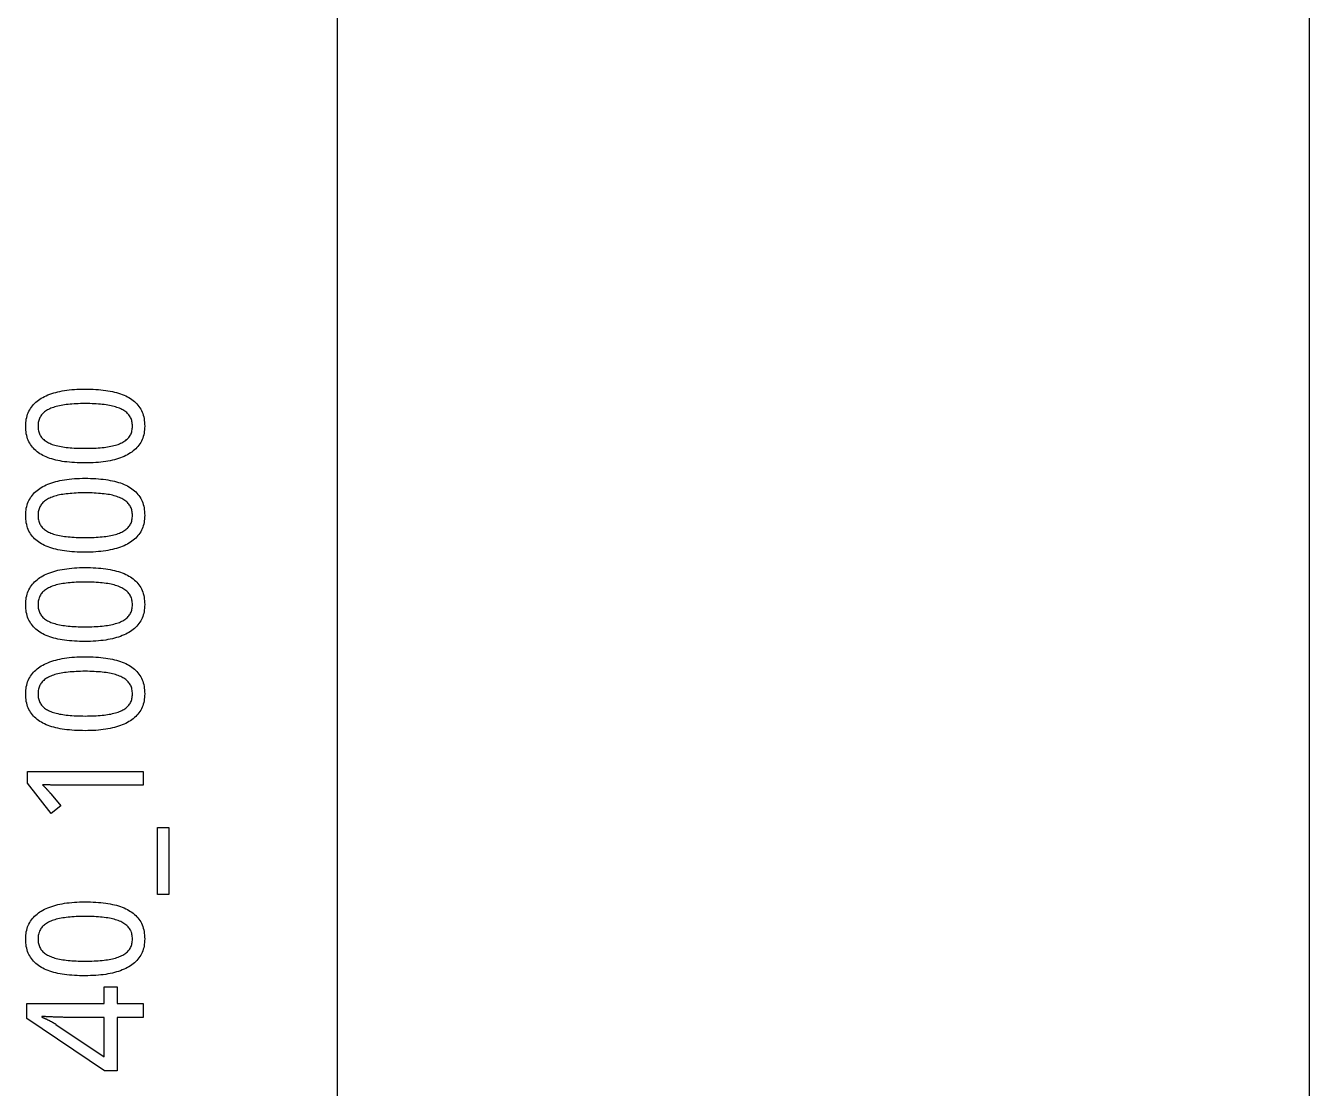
# Model space of a CAD drawing. Extents: x 5 to 45, y 13 to 189.
# Drawn here: x 8.98 to 35.4, y 123.21 to 145.08 of the extents above; entities that cross this region are included whole.
import ezdxf

# ---------------------------------------------------------------- set-up
doc = ezdxf.new("R2010")
doc.units = 0
doc.layers.get('0').update_dxf_attribs({"linetype": 'CONTINUOUS'})

msp = doc.modelspace()

# ---------------------------------------------------------------- linework, layer by layer
at = {"color": 0}
for points in [[(15.4, 169.197), (35.4, 169.197), (35.4, 119.157), (15.4, 119.157), (15.4, 169.197)], [(10.2069, 137.599), (10.2641, 137.599), (10.3197, 137.597), (10.3745, 137.595), (10.4278, 137.592), (10.48, 137.589), (10.531, 137.584), (10.5808, 137.578), (10.6293, 137.572), (10.6767, 137.565), (10.7229, 137.557), (10.7678, 137.548), (10.8112, 137.538), (10.8533, 137.528), (10.894, 137.516), (10.9333, 137.503), (10.9711, 137.489), (11.0077, 137.474), (11.0426, 137.458), (11.0764, 137.441), (11.1086, 137.423), (11.1394, 137.405), (11.1687, 137.385), (11.1967, 137.364), (11.2229, 137.342), (11.2478, 137.319), (11.2711, 137.295), (11.2931, 137.269), (11.3133, 137.243), (11.3323, 137.216), (11.3496, 137.187), (11.3653, 137.158), (11.3794, 137.127), (11.3918, 137.095), (11.4026, 137.062), (11.4118, 137.027), (11.4193, 136.991), (11.425, 136.954), (11.4291, 136.916), (11.4316, 136.877), (11.4325, 136.836), (11.4316, 136.798), (11.4291, 136.761), (11.425, 136.725), (11.4193, 136.69), (11.4118, 136.656), (11.4026, 136.623), (11.3918, 136.591), (11.3794, 136.56), (11.3653, 136.53), (11.3496, 136.501), (11.3323, 136.473), (11.3133, 136.446), (11.2931, 136.42), (11.2711, 136.395), (11.2478, 136.371), (11.2229, 136.347), (11.1967, 136.325), (11.1687, 136.304), (11.1394, 136.284), (11.1086, 136.264), (11.0764, 136.246), (11.0426, 136.229), (11.0077, 136.213), (10.9711, 136.197), (10.9333, 136.183), (10.894, 136.17), (10.8533, 136.157), (10.8112, 136.145), (10.7678, 136.134), (10.7229, 136.125), (10.6767, 136.116), (10.6293, 136.108), (10.5808, 136.101), (10.531, 136.095), (10.48, 136.09), (10.4278, 136.086), (10.3745, 136.083), (10.3197, 136.081), (10.2641, 136.079), (10.2069, 136.079), (10.15, 136.079), (10.0942, 136.081), (10.0396, 136.083), (9.98611, 136.085), (9.93386, 136.089), (9.88292, 136.094), (9.83317, 136.099), (9.78456, 136.105), (9.73719, 136.112), (9.69097, 136.12), (9.64611, 136.129), (9.60275, 136.138), (9.56071, 136.149), (9.52012, 136.161), (9.48096, 136.174), (9.44336, 136.187), (9.40707, 136.202), (9.37224, 136.218), (9.33886, 136.234), (9.30697, 136.252), (9.2761, 136.27), (9.24669, 136.29), (9.21892, 136.311), (9.19249, 136.333), (9.16775, 136.356), (9.14442, 136.38), (9.1225, 136.405), (9.10221, 136.431), (9.08333, 136.458), (9.06597, 136.486), (9.05029, 136.515), (9.03614, 136.546), (9.0236, 136.578), (9.01292, 136.611), (9.00375, 136.646), (8.99625, 136.681), (8.9904, 136.718), (8.98628, 136.756), (8.98389, 136.795), (8.98307, 136.836), (8.98389, 136.874), (8.98628, 136.911), (8.9904, 136.947), (8.99625, 136.983), (9.00375, 137.017), (9.01292, 137.05), (9.0236, 137.082), (9.03614, 137.113), (9.05029, 137.144), (9.06597, 137.173), (9.08306, 137.201), (9.10167, 137.228), (9.12169, 137.254), (9.14333, 137.279), (9.1665, 137.304), (9.19125, 137.327), (9.21733, 137.349), (9.24511, 137.371), (9.27447, 137.391), (9.30528, 137.41), (9.33724, 137.429), (9.37056, 137.446), (9.40543, 137.463), (9.44168, 137.478), (9.47944, 137.493), (9.51844, 137.507), (9.55919, 137.519), (9.60113, 137.531), (9.64458, 137.542), (9.68929, 137.552), (9.73557, 137.561), (9.78304, 137.569), (9.83165, 137.576), (9.88151, 137.582), (9.93261, 137.587), (9.98514, 137.592), (10.0387, 137.595), (10.0935, 137.597), (10.1496, 137.599), (10.2069, 137.599)], [(10.2069, 136.38), (10.2552, 136.38), (10.3021, 136.381), (10.3479, 136.382), (10.3924, 136.384), (10.4357, 136.386), (10.4777, 136.389), (10.5184, 136.392), (10.5581, 136.396), (10.5962, 136.4), (10.6334, 136.404), (10.6693, 136.41), (10.7039, 136.415), (10.7374, 136.422), (10.7696, 136.429), (10.8006, 136.436), (10.8304, 136.444), (10.8591, 136.453), (10.8865, 136.462), (10.9128, 136.472), (10.9378, 136.483), (10.9613, 136.494), (10.9836, 136.505), (11.0047, 136.518), (11.0247, 136.531), (11.0435, 136.544), (11.0612, 136.559), (11.0776, 136.574), (11.0929, 136.589), (11.1071, 136.606), (11.12, 136.623), (11.1315, 136.641), (11.1417, 136.659), (11.1507, 136.679), (11.1586, 136.699), (11.1652, 136.72), (11.1706, 136.742), (11.1749, 136.764), (11.1779, 136.787), (11.1797, 136.811), (11.1803, 136.836), (11.1797, 136.86), (11.1779, 136.884), (11.1749, 136.908), (11.1706, 136.93), (11.1652, 136.952), (11.1586, 136.973), (11.1507, 136.993), (11.1417, 137.012), (11.1315, 137.031), (11.12, 137.049), (11.1074, 137.066), (11.0935, 137.083), (11.0784, 137.099), (11.0622, 137.114), (11.0447, 137.129), (11.0261, 137.143), (11.0062, 137.156), (10.9851, 137.169), (10.9629, 137.181), (10.9393, 137.192), (10.9147, 137.203), (10.8887, 137.214), (10.8615, 137.223), (10.8331, 137.233), (10.8035, 137.241), (10.7726, 137.249), (10.7404, 137.256), (10.7071, 137.263), (10.6725, 137.268), (10.6367, 137.274), (10.5993, 137.279), (10.5605, 137.283), (10.5207, 137.287), (10.4796, 137.29), (10.4372, 137.293), (10.3936, 137.295), (10.3489, 137.297), (10.3028, 137.299), (10.2555, 137.299), (10.2069, 137.3), (10.1587, 137.299), (10.1118, 137.299), (10.066, 137.297), (10.0215, 137.295), (9.97835, 137.293), (9.93625, 137.29), (9.8954, 137.287), (9.85596, 137.283), (9.81765, 137.279), (9.78054, 137.274), (9.74474, 137.268), (9.71013, 137.263), (9.67665, 137.256), (9.64458, 137.249), (9.61376, 137.241), (9.58404, 137.233), (9.55556, 137.223), (9.52849, 137.214), (9.5025, 137.203), (9.47775, 137.192), (9.45432, 137.181), (9.43207, 137.169), (9.41097, 137.156), (9.39111, 137.143), (9.37235, 137.129), (9.35499, 137.114), (9.3386, 137.099), (9.32363, 137.083), (9.30974, 137.066), (9.2971, 137.049), (9.28569, 137.031), (9.27539, 137.012), (9.26639, 136.993), (9.25862, 136.973), (9.25196, 136.952), (9.24653, 136.93), (9.24235, 136.908), (9.23931, 136.884), (9.23753, 136.86), (9.23693, 136.836), (9.23753, 136.811), (9.23931, 136.787), (9.24235, 136.764), (9.24653, 136.742), (9.25196, 136.72), (9.25862, 136.699), (9.26639, 136.679), (9.27539, 136.659), (9.28569, 136.641), (9.2971, 136.623), (9.30974, 136.606), (9.32363, 136.589), (9.3386, 136.574), (9.35499, 136.559), (9.37235, 136.544), (9.39111, 136.531), (9.41097, 136.518), (9.43207, 136.505), (9.45432, 136.494), (9.47775, 136.483), (9.5025, 136.472), (9.52849, 136.462), (9.55556, 136.453), (9.58404, 136.444), (9.61376, 136.436), (9.64458, 136.429), (9.67665, 136.422), (9.71013, 136.415), (9.74474, 136.41), (9.78054, 136.404), (9.81765, 136.4), (9.85596, 136.396), (9.8954, 136.392), (9.93625, 136.389), (9.97835, 136.386), (10.0215, 136.384), (10.066, 136.382), (10.1118, 136.381), (10.1587, 136.38), (10.2069, 136.38)], [(10.2069, 135.763), (10.2641, 135.763), (10.3197, 135.762), (10.3745, 135.759), (10.4278, 135.756), (10.48, 135.753), (10.531, 135.748), (10.5808, 135.743), (10.6293, 135.736), (10.6767, 135.729), (10.7229, 135.721), (10.7678, 135.712), (10.8112, 135.703), (10.8533, 135.692), (10.894, 135.68), (10.9333, 135.667), (10.9711, 135.653), (11.0077, 135.638), (11.0426, 135.623), (11.0764, 135.605), (11.1086, 135.587), (11.1394, 135.569), (11.1687, 135.549), (11.1967, 135.528), (11.2229, 135.506), (11.2478, 135.483), (11.2711, 135.459), (11.2931, 135.433), (11.3133, 135.407), (11.3323, 135.38), (11.3496, 135.351), (11.3653, 135.322), (11.3794, 135.291), (11.3918, 135.259), (11.4026, 135.226), (11.4118, 135.191), (11.4193, 135.155), (11.425, 135.118), (11.4291, 135.08), (11.4316, 135.041), (11.4325, 135), (11.4316, 134.962), (11.4291, 134.925), (11.425, 134.889), (11.4193, 134.854), (11.4118, 134.82), (11.4026, 134.787), (11.3918, 134.755), (11.3794, 134.724), (11.3653, 134.694), (11.3496, 134.665), (11.3323, 134.637), (11.3133, 134.61), (11.2931, 134.584), (11.2711, 134.559), (11.2478, 134.535), (11.2229, 134.512), (11.1967, 134.489), (11.1687, 134.468), (11.1394, 134.448), (11.1086, 134.429), (11.0764, 134.41), (11.0426, 134.393), (11.0077, 134.377), (10.9711, 134.362), (10.9333, 134.347), (10.894, 134.334), (10.8533, 134.321), (10.8112, 134.309), (10.7678, 134.298), (10.7229, 134.289), (10.6767, 134.28), (10.6293, 134.272), (10.5808, 134.265), (10.531, 134.259), (10.48, 134.254), (10.4278, 134.25), (10.3745, 134.247), (10.3197, 134.245), (10.2641, 134.243), (10.2069, 134.243), (10.15, 134.243), (10.0942, 134.245), (10.0396, 134.247), (9.98611, 134.25), (9.93386, 134.253), (9.88292, 134.258), (9.83317, 134.263), (9.78456, 134.269), (9.73719, 134.276), (9.69097, 134.284), (9.64611, 134.293), (9.60275, 134.303), (9.56071, 134.313), (9.52012, 134.325), (9.48096, 134.338), (9.44336, 134.352), (9.40707, 134.366), (9.37224, 134.382), (9.33886, 134.398), (9.30697, 134.416), (9.2761, 134.434), (9.24669, 134.454), (9.21892, 134.475), (9.19249, 134.497), (9.16775, 134.52), (9.14442, 134.544), (9.1225, 134.569), (9.10221, 134.595), (9.08333, 134.622), (9.06597, 134.65), (9.05029, 134.679), (9.03614, 134.71), (9.0236, 134.742), (9.01292, 134.775), (9.00375, 134.81), (8.99625, 134.845), (8.9904, 134.882), (8.98628, 134.92), (8.98389, 134.959), (8.98307, 135), (8.98389, 135.038), (8.98628, 135.075), (8.9904, 135.112), (8.99625, 135.147), (9.00375, 135.181), (9.01292, 135.214), (9.0236, 135.246), (9.03614, 135.278), (9.05029, 135.308), (9.06597, 135.337), (9.08306, 135.365), (9.10167, 135.392), (9.12169, 135.418), (9.14333, 135.443), (9.1665, 135.468), (9.19125, 135.491), (9.21733, 135.513), (9.24511, 135.535), (9.27447, 135.555), (9.30528, 135.574), (9.33724, 135.593), (9.37056, 135.61), (9.40543, 135.627), (9.44168, 135.642), (9.47944, 135.657), (9.51844, 135.671), (9.55919, 135.683), (9.60113, 135.695), (9.64458, 135.706), (9.68929, 135.716), (9.73557, 135.725), (9.78304, 135.733), (9.83165, 135.74), (9.88151, 135.746), (9.93261, 135.751), (9.98514, 135.756), (10.0387, 135.759), (10.0935, 135.761), (10.1496, 135.763), (10.2069, 135.763)], [(10.2069, 134.544), (10.2552, 134.544), (10.3021, 134.545), (10.3479, 134.546), (10.3924, 134.548), (10.4357, 134.55), (10.4777, 134.553), (10.5184, 134.556), (10.5581, 134.56), (10.5962, 134.564), (10.6334, 134.568), (10.6693, 134.574), (10.7039, 134.579), (10.7374, 134.586), (10.7696, 134.593), (10.8006, 134.6), (10.8304, 134.608), (10.8591, 134.617), (10.8865, 134.626), (10.9128, 134.636), (10.9378, 134.647), (10.9613, 134.658), (10.9836, 134.669), (11.0047, 134.682), (11.0247, 134.695), (11.0435, 134.708), (11.0612, 134.723), (11.0776, 134.738), (11.0929, 134.753), (11.1071, 134.77), (11.12, 134.787), (11.1315, 134.805), (11.1417, 134.823), (11.1507, 134.843), (11.1586, 134.863), (11.1652, 134.884), (11.1706, 134.906), (11.1749, 134.928), (11.1779, 134.951), (11.1797, 134.975), (11.1803, 135), (11.1797, 135.025), (11.1779, 135.048), (11.1749, 135.072), (11.1706, 135.094), (11.1652, 135.116), (11.1586, 135.137), (11.1507, 135.157), (11.1417, 135.176), (11.1315, 135.195), (11.12, 135.213), (11.1074, 135.23), (11.0935, 135.247), (11.0784, 135.263), (11.0622, 135.278), (11.0447, 135.293), (11.0261, 135.307), (11.0062, 135.32), (10.9851, 135.333), (10.9629, 135.345), (10.9393, 135.356), (10.9147, 135.367), (10.8887, 135.378), (10.8615, 135.388), (10.8331, 135.397), (10.8035, 135.405), (10.7726, 135.413), (10.7404, 135.42), (10.7071, 135.427), (10.6725, 135.432), (10.6367, 135.438), (10.5993, 135.443), (10.5605, 135.447), (10.5207, 135.451), (10.4796, 135.454), (10.4372, 135.457), (10.3936, 135.46), (10.3489, 135.461), (10.3028, 135.463), (10.2555, 135.463), (10.2069, 135.464), (10.1587, 135.463), (10.1118, 135.463), (10.066, 135.461), (10.0215, 135.46), (9.97835, 135.457), (9.93625, 135.454), (9.8954, 135.451), (9.85596, 135.447), (9.81765, 135.443), (9.78054, 135.438), (9.74474, 135.432), (9.71013, 135.427), (9.67665, 135.42), (9.64458, 135.413), (9.61376, 135.405), (9.58404, 135.397), (9.55556, 135.388), (9.52849, 135.378), (9.5025, 135.367), (9.47775, 135.356), (9.45432, 135.345), (9.43207, 135.333), (9.41097, 135.32), (9.39111, 135.307), (9.37235, 135.293), (9.35499, 135.278), (9.3386, 135.263), (9.32363, 135.247), (9.30974, 135.23), (9.2971, 135.213), (9.28569, 135.195), (9.27539, 135.176), (9.26639, 135.157), (9.25862, 135.137), (9.25196, 135.116), (9.24653, 135.094), (9.24235, 135.072), (9.23931, 135.048), (9.23753, 135.025), (9.23693, 135), (9.23753, 134.975), (9.23931, 134.951), (9.24235, 134.928), (9.24653, 134.906), (9.25196, 134.884), (9.25862, 134.863), (9.26639, 134.843), (9.27539, 134.823), (9.28569, 134.805), (9.2971, 134.787), (9.30974, 134.77), (9.32363, 134.753), (9.3386, 134.738), (9.35499, 134.723), (9.37235, 134.708), (9.39111, 134.695), (9.41097, 134.682), (9.43207, 134.669), (9.45432, 134.658), (9.47775, 134.647), (9.5025, 134.636), (9.52849, 134.626), (9.55556, 134.617), (9.58404, 134.608), (9.61376, 134.6), (9.64458, 134.593), (9.67665, 134.586), (9.71013, 134.579), (9.74474, 134.574), (9.78054, 134.568), (9.81765, 134.564), (9.85596, 134.56), (9.8954, 134.556), (9.93625, 134.553), (9.97835, 134.55), (10.0215, 134.548), (10.066, 134.546), (10.1118, 134.545), (10.1587, 134.544), (10.2069, 134.544)], [(10.2069, 133.927), (10.2641, 133.927), (10.3197, 133.926), (10.3745, 133.923), (10.4278, 133.92), (10.48, 133.917), (10.531, 133.912), (10.5808, 133.907), (10.6293, 133.9), (10.6767, 133.893), (10.7229, 133.885), (10.7678, 133.876), (10.8112, 133.867), (10.8533, 133.856), (10.894, 133.844), (10.9333, 133.831), (10.9711, 133.817), (11.0077, 133.803), (11.0426, 133.787), (11.0764, 133.769), (11.1086, 133.752), (11.1394, 133.733), (11.1687, 133.713), (11.1967, 133.692), (11.2229, 133.67), (11.2478, 133.647), (11.2711, 133.623), (11.2931, 133.597), (11.3133, 133.571), (11.3323, 133.544), (11.3496, 133.515), (11.3653, 133.486), (11.3794, 133.455), (11.3918, 133.423), (11.4026, 133.39), (11.4118, 133.355), (11.4193, 133.319), (11.425, 133.282), (11.4291, 133.244), (11.4316, 133.205), (11.4325, 133.164), (11.4316, 133.126), (11.4291, 133.089), (11.425, 133.053), (11.4193, 133.018), (11.4118, 132.984), (11.4026, 132.951), (11.3918, 132.919), (11.3794, 132.888), (11.3653, 132.858), (11.3496, 132.829), (11.3323, 132.801), (11.3133, 132.774), (11.2931, 132.748), (11.2711, 132.723), (11.2478, 132.699), (11.2229, 132.676), (11.1967, 132.653), (11.1687, 132.632), (11.1394, 132.612), (11.1086, 132.593), (11.0764, 132.575), (11.0426, 132.557), (11.0077, 132.541), (10.9711, 132.526), (10.9333, 132.511), (10.894, 132.498), (10.8533, 132.485), (10.8112, 132.473), (10.7678, 132.462), (10.7229, 132.453), (10.6767, 132.444), (10.6293, 132.436), (10.5808, 132.429), (10.531, 132.423), (10.48, 132.418), (10.4278, 132.414), (10.3745, 132.411), (10.3197, 132.409), (10.2641, 132.407), (10.2069, 132.407), (10.15, 132.407), (10.0942, 132.409), (10.0396, 132.411), (9.98611, 132.414), (9.93386, 132.417), (9.88292, 132.422), (9.83317, 132.427), (9.78456, 132.433), (9.73719, 132.44), (9.69097, 132.448), (9.64611, 132.457), (9.60275, 132.467), (9.56071, 132.477), (9.52012, 132.489), (9.48096, 132.502), (9.44336, 132.516), (9.40707, 132.53), (9.37224, 132.546), (9.33886, 132.562), (9.30697, 132.58), (9.2761, 132.598), (9.24669, 132.618), (9.21892, 132.639), (9.19249, 132.661), (9.16775, 132.684), (9.14442, 132.708), (9.1225, 132.733), (9.10221, 132.759), (9.08333, 132.786), (9.06597, 132.814), (9.05029, 132.844), (9.03614, 132.874), (9.0236, 132.906), (9.01292, 132.939), (9.00375, 132.974), (8.99625, 133.009), (8.9904, 133.046), (8.98628, 133.084), (8.98389, 133.123), (8.98307, 133.164), (8.98389, 133.202), (8.98628, 133.239), (8.9904, 133.276), (8.99625, 133.311), (9.00375, 133.345), (9.01292, 133.378), (9.0236, 133.41), (9.03614, 133.442), (9.05029, 133.472), (9.06597, 133.501), (9.08306, 133.529), (9.10167, 133.556), (9.12169, 133.582), (9.14333, 133.608), (9.1665, 133.632), (9.19125, 133.655), (9.21733, 133.677), (9.24511, 133.699), (9.27447, 133.719), (9.30528, 133.738), (9.33724, 133.757), (9.37056, 133.774), (9.40543, 133.791), (9.44168, 133.806), (9.47944, 133.821), (9.51844, 133.835), (9.55919, 133.847), (9.60113, 133.859), (9.64458, 133.87), (9.68929, 133.88), (9.73557, 133.889), (9.78304, 133.897), (9.83165, 133.904), (9.88151, 133.91), (9.93261, 133.915), (9.98514, 133.92), (10.0387, 133.923), (10.0935, 133.925), (10.1496, 133.927), (10.2069, 133.927)], [(10.2069, 132.708), (10.2552, 132.708), (10.3021, 132.709), (10.3479, 132.71), (10.3924, 132.712), (10.4357, 132.714), (10.4777, 132.717), (10.5184, 132.72), (10.5581, 132.724), (10.5962, 132.728), (10.6334, 132.733), (10.6693, 132.738), (10.7039, 132.743), (10.7374, 132.75), (10.7696, 132.757), (10.8006, 132.764), (10.8304, 132.773), (10.8591, 132.781), (10.8865, 132.79), (10.9128, 132.8), (10.9378, 132.811), (10.9613, 132.822), (10.9836, 132.833), (11.0047, 132.846), (11.0247, 132.859), (11.0435, 132.873), (11.0612, 132.887), (11.0776, 132.902), (11.0929, 132.917), (11.1071, 132.934), (11.12, 132.951), (11.1315, 132.969), (11.1417, 132.987), (11.1507, 133.007), (11.1586, 133.027), (11.1652, 133.048), (11.1706, 133.07), (11.1749, 133.092), (11.1779, 133.115), (11.1797, 133.139), (11.1803, 133.164), (11.1797, 133.189), (11.1779, 133.212), (11.1749, 133.236), (11.1706, 133.258), (11.1652, 133.28), (11.1586, 133.301), (11.1507, 133.321), (11.1417, 133.34), (11.1315, 133.359), (11.12, 133.377), (11.1074, 133.394), (11.0935, 133.411), (11.0784, 133.427), (11.0622, 133.442), (11.0447, 133.457), (11.0261, 133.471), (11.0062, 133.484), (10.9851, 133.497), (10.9629, 133.509), (10.9393, 133.52), (10.9147, 133.531), (10.8887, 133.542), (10.8615, 133.552), (10.8331, 133.561), (10.8035, 133.569), (10.7726, 133.577), (10.7404, 133.584), (10.7071, 133.591), (10.6725, 133.597), (10.6367, 133.602), (10.5993, 133.607), (10.5605, 133.611), (10.5207, 133.615), (10.4796, 133.618), (10.4372, 133.621), (10.3936, 133.624), (10.3489, 133.625), (10.3028, 133.627), (10.2555, 133.627), (10.2069, 133.628), (10.1587, 133.627), (10.1118, 133.627), (10.066, 133.625), (10.0215, 133.624), (9.97835, 133.621), (9.93625, 133.618), (9.8954, 133.615), (9.85596, 133.611), (9.81765, 133.607), (9.78054, 133.602), (9.74474, 133.597), (9.71013, 133.591), (9.67665, 133.584), (9.64458, 133.577), (9.61376, 133.569), (9.58404, 133.561), (9.55556, 133.552), (9.52849, 133.542), (9.5025, 133.531), (9.47775, 133.52), (9.45432, 133.509), (9.43207, 133.497), (9.41097, 133.484), (9.39111, 133.471), (9.37235, 133.457), (9.35499, 133.442), (9.3386, 133.427), (9.32363, 133.411), (9.30974, 133.394), (9.2971, 133.377), (9.28569, 133.359), (9.27539, 133.34), (9.26639, 133.321), (9.25862, 133.301), (9.25196, 133.28), (9.24653, 133.258), (9.24235, 133.236), (9.23931, 133.212), (9.23753, 133.189), (9.23693, 133.164), (9.23753, 133.139), (9.23931, 133.115), (9.24235, 133.092), (9.24653, 133.07), (9.25196, 133.048), (9.25862, 133.027), (9.26639, 133.007), (9.27539, 132.987), (9.28569, 132.969), (9.2971, 132.951), (9.30974, 132.934), (9.32363, 132.917), (9.3386, 132.902), (9.35499, 132.887), (9.37235, 132.873), (9.39111, 132.859), (9.41097, 132.846), (9.43207, 132.833), (9.45432, 132.822), (9.47775, 132.811), (9.5025, 132.8), (9.52849, 132.79), (9.55556, 132.781), (9.58404, 132.773), (9.61376, 132.764), (9.64458, 132.757), (9.67665, 132.75), (9.71013, 132.743), (9.74474, 132.738), (9.78054, 132.733), (9.81765, 132.728), (9.85596, 132.724), (9.8954, 132.72), (9.93625, 132.717), (9.97835, 132.714), (10.0215, 132.712), (10.066, 132.71), (10.1118, 132.709), (10.1587, 132.708), (10.2069, 132.708)], [(10.2069, 132.091), (10.2641, 132.091), (10.3197, 132.09), (10.3745, 132.087), (10.4278, 132.085), (10.48, 132.081), (10.531, 132.076), (10.5808, 132.071), (10.6293, 132.064), (10.6767, 132.057), (10.7229, 132.049), (10.7678, 132.04), (10.8112, 132.031), (10.8533, 132.02), (10.894, 132.008), (10.9333, 131.995), (10.9711, 131.981), (11.0077, 131.967), (11.0426, 131.951), (11.0764, 131.934), (11.1086, 131.916), (11.1394, 131.897), (11.1687, 131.877), (11.1967, 131.856), (11.2229, 131.834), (11.2478, 131.811), (11.2711, 131.787), (11.2931, 131.762), (11.3133, 131.735), (11.3323, 131.708), (11.3496, 131.68), (11.3653, 131.65), (11.3794, 131.619), (11.3918, 131.587), (11.4026, 131.554), (11.4118, 131.519), (11.4193, 131.483), (11.425, 131.446), (11.4291, 131.408), (11.4316, 131.369), (11.4325, 131.328), (11.4316, 131.29), (11.4291, 131.253), (11.425, 131.217), (11.4193, 131.182), (11.4118, 131.148), (11.4026, 131.115), (11.3918, 131.083), (11.3794, 131.052), (11.3653, 131.022), (11.3496, 130.993), (11.3323, 130.965), (11.3133, 130.938), (11.2931, 130.912), (11.2711, 130.887), (11.2478, 130.863), (11.2229, 130.84), (11.1967, 130.818), (11.1687, 130.796), (11.1394, 130.776), (11.1086, 130.757), (11.0764, 130.739), (11.0426, 130.721), (11.0077, 130.705), (10.9711, 130.69), (10.9333, 130.675), (10.894, 130.662), (10.8533, 130.649), (10.8112, 130.637), (10.7678, 130.627), (10.7229, 130.617), (10.6767, 130.608), (10.6293, 130.6), (10.5808, 130.593), (10.531, 130.587), (10.48, 130.583), (10.4278, 130.578), (10.3745, 130.575), (10.3197, 130.573), (10.2641, 130.572), (10.2069, 130.571), (10.15, 130.572), (10.0942, 130.573), (10.0396, 130.575), (9.98611, 130.578), (9.93386, 130.581), (9.88292, 130.586), (9.83317, 130.591), (9.78456, 130.597), (9.73719, 130.604), (9.69097, 130.612), (9.64611, 130.621), (9.60275, 130.631), (9.56071, 130.642), (9.52012, 130.653), (9.48096, 130.666), (9.44336, 130.68), (9.40707, 130.694), (9.37224, 130.71), (9.33886, 130.726), (9.30697, 130.744), (9.2761, 130.762), (9.24669, 130.782), (9.21892, 130.803), (9.19249, 130.825), (9.16775, 130.848), (9.14442, 130.872), (9.1225, 130.897), (9.10221, 130.923), (9.08333, 130.95), (9.06597, 130.978), (9.05029, 131.008), (9.03614, 131.038), (9.0236, 131.07), (9.01292, 131.104), (9.00375, 131.138), (8.99625, 131.174), (8.9904, 131.21), (8.98628, 131.248), (8.98389, 131.288), (8.98307, 131.328), (8.98389, 131.366), (8.98628, 131.403), (8.9904, 131.44), (8.99625, 131.475), (9.00375, 131.509), (9.01292, 131.542), (9.0236, 131.574), (9.03614, 131.606), (9.05029, 131.636), (9.06597, 131.665), (9.08306, 131.693), (9.10167, 131.72), (9.12169, 131.746), (9.14333, 131.772), (9.1665, 131.796), (9.19125, 131.819), (9.21733, 131.842), (9.24511, 131.863), (9.27447, 131.883), (9.30528, 131.903), (9.33724, 131.921), (9.37056, 131.938), (9.40543, 131.955), (9.44168, 131.97), (9.47944, 131.985), (9.51844, 131.999), (9.55919, 132.012), (9.60113, 132.023), (9.64458, 132.034), (9.68929, 132.044), (9.73557, 132.053), (9.78304, 132.061), (9.83165, 132.068), (9.88151, 132.074), (9.93261, 132.08), (9.98514, 132.084), (10.0387, 132.087), (10.0935, 132.089), (10.1496, 132.091), (10.2069, 132.091)], [(10.2069, 130.872), (10.2552, 130.873), (10.3021, 130.873), (10.3479, 130.874), (10.3924, 130.876), (10.4357, 130.878), (10.4777, 130.881), (10.5184, 130.884), (10.5581, 130.888), (10.5962, 130.892), (10.6334, 130.897), (10.6693, 130.902), (10.7039, 130.908), (10.7374, 130.914), (10.7696, 130.921), (10.8006, 130.928), (10.8304, 130.937), (10.8591, 130.945), (10.8865, 130.954), (10.9128, 130.964), (10.9378, 130.975), (10.9613, 130.986), (10.9836, 130.998), (11.0047, 131.01), (11.0247, 131.023), (11.0435, 131.037), (11.0612, 131.051), (11.0776, 131.066), (11.0929, 131.082), (11.1071, 131.098), (11.12, 131.115), (11.1315, 131.133), (11.1417, 131.151), (11.1507, 131.171), (11.1586, 131.191), (11.1652, 131.212), (11.1706, 131.234), (11.1749, 131.256), (11.1779, 131.279), (11.1797, 131.303), (11.1803, 131.328), (11.1797, 131.353), (11.1779, 131.377), (11.1749, 131.4), (11.1706, 131.422), (11.1652, 131.444), (11.1586, 131.465), (11.1507, 131.485), (11.1417, 131.505), (11.1315, 131.523), (11.12, 131.541), (11.1074, 131.558), (11.0935, 131.575), (11.0784, 131.591), (11.0622, 131.606), (11.0447, 131.621), (11.0261, 131.635), (11.0062, 131.648), (10.9851, 131.661), (10.9629, 131.673), (10.9393, 131.684), (10.9147, 131.695), (10.8887, 131.706), (10.8615, 131.716), (10.8331, 131.725), (10.8035, 131.733), (10.7726, 131.741), (10.7404, 131.748), (10.7071, 131.755), (10.6725, 131.761), (10.6367, 131.766), (10.5993, 131.771), (10.5605, 131.775), (10.5207, 131.779), (10.4796, 131.782), (10.4372, 131.785), (10.3936, 131.788), (10.3489, 131.789), (10.3028, 131.791), (10.2555, 131.792), (10.2069, 131.792), (10.1587, 131.792), (10.1118, 131.791), (10.066, 131.789), (10.0215, 131.788), (9.97835, 131.785), (9.93625, 131.782), (9.8954, 131.779), (9.85596, 131.775), (9.81765, 131.771), (9.78054, 131.766), (9.74474, 131.761), (9.71013, 131.755), (9.67665, 131.748), (9.64458, 131.741), (9.61376, 131.733), (9.58404, 131.725), (9.55556, 131.716), (9.52849, 131.706), (9.5025, 131.695), (9.47775, 131.684), (9.45432, 131.673), (9.43207, 131.661), (9.41097, 131.648), (9.39111, 131.635), (9.37235, 131.621), (9.35499, 131.606), (9.3386, 131.591), (9.32363, 131.575), (9.30974, 131.558), (9.2971, 131.541), (9.28569, 131.523), (9.27539, 131.505), (9.26639, 131.485), (9.25862, 131.465), (9.25196, 131.444), (9.24653, 131.422), (9.24235, 131.4), (9.23931, 131.377), (9.23753, 131.353), (9.23693, 131.328), (9.23753, 131.303), (9.23931, 131.279), (9.24235, 131.256), (9.24653, 131.234), (9.25196, 131.212), (9.25862, 131.191), (9.26639, 131.171), (9.27539, 131.151), (9.28569, 131.133), (9.2971, 131.115), (9.30974, 131.098), (9.32363, 131.082), (9.3386, 131.066), (9.35499, 131.051), (9.37235, 131.037), (9.39111, 131.023), (9.41097, 131.01), (9.43207, 130.998), (9.45432, 130.986), (9.47775, 130.975), (9.5025, 130.964), (9.52849, 130.954), (9.55556, 130.945), (9.58404, 130.937), (9.61376, 130.928), (9.64458, 130.921), (9.67665, 130.914), (9.71013, 130.908), (9.74474, 130.902), (9.78054, 130.897), (9.81765, 130.892), (9.85596, 130.888), (9.8954, 130.884), (9.93625, 130.881), (9.97835, 130.878), (10.0215, 130.876), (10.066, 130.874), (10.1118, 130.873), (10.1587, 130.873), (10.2069, 130.872)], [(11.4, 129.733), (11.4, 129.447), (9.76432, 129.447), (9.74832, 129.447), (9.73236, 129.447), (9.71653, 129.447), (9.70068, 129.448), (9.68485, 129.448), (9.66917, 129.448), (9.65332, 129.449), (9.63764, 129.449), (9.62196, 129.449), (9.60639, 129.45), (9.59056, 129.45), (9.57471, 129.451), (9.55931, 129.452), (9.54389, 129.452), (9.5286, 129.453), (9.51361, 129.453), (9.49875, 129.453), (9.48406, 129.454), (9.46946, 129.454), (9.45503, 129.455), (9.44054, 129.455), (9.42637, 129.456), (9.41265, 129.456), (9.39931, 129.457), (9.38624, 129.458), (9.37358, 129.458), (9.36128, 129.458), (9.34928, 129.459), (9.33763, 129.459), (9.32639, 129.459), (9.33225, 129.454), (9.33778, 129.449), (9.34332, 129.443), (9.34864, 129.438), (9.35374, 129.433), (9.35861, 129.429), (9.3635, 129.424), (9.36806, 129.419), (9.37679, 129.411), (9.38112, 129.406), (9.38525, 129.402), (9.38943, 129.398), (9.39344, 129.393), (9.39763, 129.389), (9.40169, 129.385), (9.40571, 129.38), (9.40972, 129.376), (9.41363, 129.371), (9.41749, 129.367), (9.42156, 129.362), (9.42557, 129.358), (9.42958, 129.354), (9.43375, 129.349), (9.43793, 129.345), (9.44222, 129.34), (9.4465, 129.336), (9.45085, 129.331), (9.4554, 129.326), (9.45985, 129.321), (9.46419, 129.316), (9.46858, 129.311), (9.47331, 129.306), (9.47808, 129.3), (9.48307, 129.294), (9.48817, 129.288), (9.49349, 129.282), (9.49892, 129.276), (9.50456, 129.269), (9.51025, 129.263), (9.70725, 129.022), (9.50711, 128.865), (9.0204, 129.489), (9.0204, 129.733), (11.4, 129.733)], [(11.6994, 128.582), (11.9274, 128.582), (11.9274, 127.199), (11.6994, 127.199), (11.6994, 128.582)], [(10.2069, 127.049), (10.2641, 127.049), (10.3197, 127.047), (10.3745, 127.045), (10.4278, 127.042), (10.48, 127.038), (10.531, 127.034), (10.5808, 127.028), (10.6293, 127.022), (10.6767, 127.015), (10.7229, 127.007), (10.7678, 126.998), (10.8112, 126.988), (10.8533, 126.978), (10.894, 126.966), (10.9333, 126.953), (10.9711, 126.939), (11.0077, 126.924), (11.0426, 126.908), (11.0764, 126.891), (11.1086, 126.873), (11.1394, 126.854), (11.1687, 126.835), (11.1967, 126.814), (11.2229, 126.792), (11.2478, 126.769), (11.2711, 126.744), (11.2931, 126.719), (11.3133, 126.693), (11.3323, 126.666), (11.3496, 126.637), (11.3653, 126.608), (11.3794, 126.577), (11.3918, 126.545), (11.4026, 126.511), (11.4118, 126.477), (11.4193, 126.441), (11.425, 126.404), (11.4291, 126.366), (11.4316, 126.326), (11.4325, 126.286), (11.4316, 126.248), (11.4291, 126.211), (11.425, 126.175), (11.4193, 126.14), (11.4118, 126.106), (11.4026, 126.073), (11.3918, 126.041), (11.3794, 126.01), (11.3653, 125.979), (11.3496, 125.95), (11.3323, 125.922), (11.3133, 125.896), (11.2931, 125.87), (11.2711, 125.845), (11.2478, 125.821), (11.2229, 125.797), (11.1967, 125.775), (11.1687, 125.754), (11.1394, 125.734), (11.1086, 125.714), (11.0764, 125.696), (11.0426, 125.679), (11.0077, 125.663), (10.9711, 125.648), (10.9333, 125.633), (10.894, 125.619), (10.8533, 125.607), (10.8112, 125.595), (10.7678, 125.584), (10.7229, 125.574), (10.6767, 125.566), (10.6293, 125.558), (10.5808, 125.551), (10.531, 125.545), (10.48, 125.54), (10.4278, 125.536), (10.3745, 125.533), (10.3197, 125.531), (10.2641, 125.529), (10.2069, 125.529), (10.15, 125.529), (10.0942, 125.53), (10.0396, 125.532), (9.98611, 125.535), (9.93386, 125.539), (9.88292, 125.543), (9.83317, 125.549), (9.78456, 125.555), (9.73719, 125.562), (9.69097, 125.569), (9.64611, 125.578), (9.60275, 125.588), (9.56071, 125.599), (9.52012, 125.611), (9.48096, 125.624), (9.44336, 125.637), (9.40707, 125.652), (9.37224, 125.667), (9.33886, 125.684), (9.30697, 125.701), (9.2761, 125.72), (9.24669, 125.74), (9.21892, 125.761), (9.19249, 125.783), (9.16775, 125.806), (9.14442, 125.829), (9.1225, 125.854), (9.10221, 125.881), (9.08333, 125.908), (9.06597, 125.936), (9.05029, 125.965), (9.03614, 125.996), (9.0236, 126.028), (9.01292, 126.061), (9.00375, 126.096), (8.99625, 126.131), (8.9904, 126.168), (8.98628, 126.206), (8.98389, 126.245), (8.98307, 126.286), (8.98389, 126.324), (8.98628, 126.361), (8.9904, 126.397), (8.99625, 126.432), (9.00375, 126.467), (9.01292, 126.5), (9.0236, 126.532), (9.03614, 126.563), (9.05029, 126.593), (9.06597, 126.623), (9.08306, 126.651), (9.10167, 126.678), (9.12169, 126.704), (9.14333, 126.729), (9.1665, 126.754), (9.19125, 126.777), (9.21733, 126.799), (9.24511, 126.82), (9.27447, 126.841), (9.30528, 126.86), (9.33724, 126.879), (9.37056, 126.896), (9.40543, 126.913), (9.44168, 126.928), (9.47944, 126.943), (9.51844, 126.957), (9.55919, 126.969), (9.60113, 126.981), (9.64458, 126.992), (9.68929, 127.002), (9.73557, 127.011), (9.78304, 127.019), (9.83165, 127.026), (9.88151, 127.032), (9.93261, 127.037), (9.98514, 127.041), (10.0387, 127.045), (10.0935, 127.047), (10.1496, 127.048), (10.2069, 127.049)], [(10.2069, 125.83), (10.2552, 125.83), (10.3021, 125.831), (10.3479, 125.832), (10.3924, 125.834), (10.4357, 125.836), (10.4777, 125.839), (10.5184, 125.842), (10.5581, 125.846), (10.5962, 125.85), (10.6334, 125.854), (10.6693, 125.859), (10.7039, 125.865), (10.7374, 125.872), (10.7696, 125.879), (10.8006, 125.886), (10.8304, 125.894), (10.8591, 125.903), (10.8865, 125.912), (10.9128, 125.922), (10.9378, 125.932), (10.9613, 125.943), (10.9836, 125.955), (11.0047, 125.968), (11.0247, 125.981), (11.0435, 125.994), (11.0612, 126.009), (11.0776, 126.024), (11.0929, 126.039), (11.1071, 126.056), (11.12, 126.072), (11.1315, 126.09), (11.1417, 126.109), (11.1507, 126.128), (11.1586, 126.149), (11.1652, 126.17), (11.1706, 126.191), (11.1749, 126.214), (11.1779, 126.237), (11.1797, 126.261), (11.1803, 126.286), (11.1797, 126.31), (11.1779, 126.334), (11.1749, 126.358), (11.1706, 126.38), (11.1652, 126.402), (11.1586, 126.422), (11.1507, 126.443), (11.1417, 126.462), (11.1315, 126.481), (11.12, 126.499), (11.1074, 126.516), (11.0935, 126.533), (11.0784, 126.549), (11.0622, 126.564), (11.0447, 126.579), (11.0261, 126.593), (11.0062, 126.606), (10.9851, 126.619), (10.9629, 126.631), (10.9393, 126.642), (10.9147, 126.653), (10.8887, 126.664), (10.8615, 126.673), (10.8331, 126.682), (10.8035, 126.691), (10.7726, 126.699), (10.7404, 126.706), (10.7071, 126.712), (10.6725, 126.718), (10.6367, 126.723), (10.5993, 126.728), (10.5605, 126.733), (10.5207, 126.737), (10.4796, 126.74), (10.4372, 126.743), (10.3936, 126.745), (10.3489, 126.747), (10.3028, 126.748), (10.2555, 126.749), (10.2069, 126.75), (10.1587, 126.749), (10.1118, 126.748), (10.066, 126.747), (10.0215, 126.745), (9.97835, 126.743), (9.93625, 126.74), (9.8954, 126.737), (9.85596, 126.733), (9.81765, 126.728), (9.78054, 126.723), (9.74474, 126.718), (9.71013, 126.712), (9.67665, 126.706), (9.64458, 126.699), (9.61376, 126.691), (9.58404, 126.682), (9.55556, 126.673), (9.52849, 126.664), (9.5025, 126.653), (9.47775, 126.642), (9.45432, 126.631), (9.43207, 126.619), (9.41097, 126.606), (9.39111, 126.593), (9.37235, 126.579), (9.35499, 126.564), (9.3386, 126.549), (9.32363, 126.533), (9.30974, 126.516), (9.2971, 126.499), (9.28569, 126.481), (9.27539, 126.462), (9.26639, 126.443), (9.25862, 126.422), (9.25196, 126.402), (9.24653, 126.38), (9.24235, 126.358), (9.23931, 126.334), (9.23753, 126.31), (9.23693, 126.286), (9.23753, 126.261), (9.23931, 126.237), (9.24235, 126.214), (9.24653, 126.191), (9.25196, 126.17), (9.25862, 126.149), (9.26639, 126.128), (9.27539, 126.109), (9.28569, 126.09), (9.2971, 126.072), (9.30974, 126.056), (9.32363, 126.039), (9.3386, 126.024), (9.35499, 126.009), (9.37235, 125.994), (9.39111, 125.981), (9.41097, 125.968), (9.43207, 125.955), (9.45432, 125.943), (9.47775, 125.932), (9.5025, 125.922), (9.52849, 125.912), (9.55556, 125.903), (9.58404, 125.894), (9.61376, 125.886), (9.64458, 125.879), (9.67665, 125.872), (9.71013, 125.865), (9.74474, 125.859), (9.78054, 125.854), (9.81765, 125.85), (9.85596, 125.846), (9.8954, 125.842), (9.93625, 125.839), (9.97835, 125.836), (10.0215, 125.834), (10.066, 125.832), (10.1118, 125.831), (10.1587, 125.83), (10.2069, 125.83)], [(10.8661, 125.303), (10.8661, 124.956), (11.4, 124.956), (11.4, 124.669), (10.8661, 124.669), (10.8661, 123.571), (10.6074, 123.571), (9.00738, 124.65), (9.00738, 124.956), (10.596, 124.956), (10.596, 125.303), (10.8661, 125.303)], [(10.596, 124.669), (9.97971, 124.669), (9.9611, 124.67), (9.94239, 124.67), (9.92333, 124.67), (9.90419, 124.67), (9.88499, 124.67), (9.8654, 124.67), (9.84581, 124.671), (9.82611, 124.671), (9.80599, 124.672), (9.78597, 124.672), (9.76611, 124.673), (9.74636, 124.674), (9.72678, 124.674), (9.70736, 124.675), (9.68804, 124.676), (9.66872, 124.676), (9.64974, 124.677), (9.63086, 124.678), (9.61165, 124.678), (9.59293, 124.679), (9.57433, 124.68), (9.55599, 124.68), (9.53803, 124.681), (9.52029, 124.682), (9.50276, 124.682), (9.4854, 124.683), (9.46847, 124.683), (9.45182, 124.684), (9.43544, 124.685), (9.4196, 124.686), (9.40446, 124.687), (9.38971, 124.688), (9.37571, 124.688), (9.36208, 124.689), (9.34901, 124.689), (9.33664, 124.69), (9.32471, 124.69), (9.31332, 124.691), (9.31332, 124.676), (9.31999, 124.674), (9.32682, 124.671), (9.33361, 124.668), (9.34071, 124.666), (9.34793, 124.663), (9.35542, 124.66), (9.3629, 124.657), (9.37071, 124.654), (9.37864, 124.65), (9.38667, 124.647), (9.39442, 124.643), (9.40235, 124.64), (9.41026, 124.636), (9.41818, 124.633), (9.42611, 124.629), (9.43419, 124.625), (9.44206, 124.622), (9.45014, 124.618), (9.45833, 124.613), (9.46636, 124.609), (9.47418, 124.605), (9.48193, 124.601), (9.48975, 124.597), (9.49735, 124.593), (9.50499, 124.589), (9.51264, 124.585), (9.52029, 124.581), (9.52794, 124.577), (9.53543, 124.573), (9.54292, 124.568), (9.55029, 124.564), (9.55735, 124.56), (9.56429, 124.556), (9.57096, 124.552), (9.57747, 124.548), (9.58376, 124.544), (9.58974, 124.541), (9.59554, 124.537), (9.60113, 124.533), (9.60639, 124.529), (10.596, 123.861), (10.596, 124.669)]]:
    msp.add_lwpolyline(points, close=True, dxfattribs=at)

doc.saveas('drawing.dxf')
